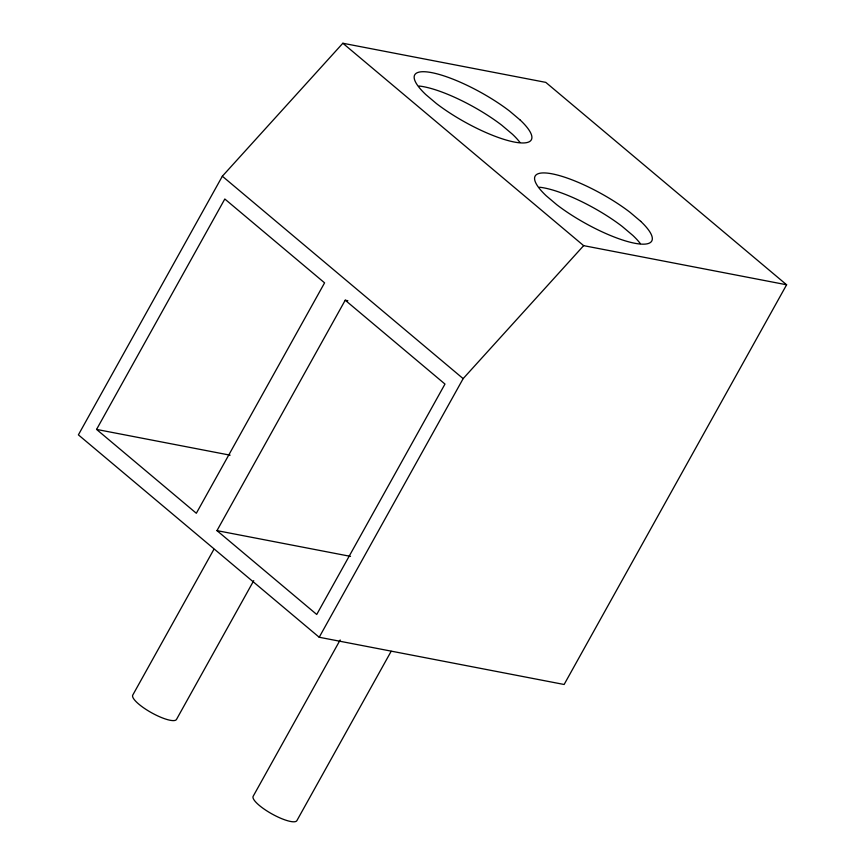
<?xml version="1.0" encoding="UTF-8"?>
<svg xmlns="http://www.w3.org/2000/svg" width="865" height="865" viewBox="0 0 865 865"><rect width="100%" height="100%" fill="white"/><g stroke="black" fill="none" stroke-linecap="round" stroke-linejoin="round"><path stroke-width="1.3" d="M222.348 176.222L78.391 434.857L319.207 637.256L564.131 684.485L786.609 284.78L545.793 82.38L342.854 43.25L222.348 176.222L463.153 378.621L319.207 637.256M96.566 429.418L224.814 199.004L324.58 282.855L196.333 513.269L96.566 429.418L230.122 455.174M345.221 300.209L444.978 384.06L316.731 614.474L216.974 530.623L345.221 300.209L347.86 300.717M213.882 549.34L132.745 695.114A25.031 6.304 29.1 0 0 151.721 712.846A25.031 6.304 29.1 0 0 176.525 719.377L253.737 580.653M340.172 639.959L253.153 796.308A25.031 6.304 29.1 0 0 272.129 814.041A25.031 6.304 29.1 0 0 296.922 820.571L391.153 651.291M463.153 378.621L583.659 245.649L786.609 284.78M216.974 530.623L350.52 556.379M342.854 43.25L583.659 245.649M539.446 187.218A66.735 16.824 29.1 0 1 622.173 226.414L632.866 235.453A66.735 16.824 29.1 0 1 640.338 243.616M419.038 86.024A66.735 16.824 29.1 0 1 501.765 125.209L512.458 134.248A66.735 16.824 29.1 0 1 519.941 142.422M640.716 221.343L630.023 212.303A66.735 16.824 29.1 0 0 552.465 173.908A66.735 16.824 29.1 0 0 546.161 195.739L556.855 204.789A66.735 16.824 29.1 0 0 634.413 243.184A66.735 16.824 29.1 0 0 640.716 221.343M520.308 120.149L509.615 111.098A66.735 16.824 29.1 0 0 432.068 72.703A66.735 16.824 29.1 0 0 425.764 94.544L436.457 103.584A66.735 16.824 29.1 0 0 514.005 141.979A66.735 16.824 29.1 0 0 520.308 120.149"/></g></svg>
